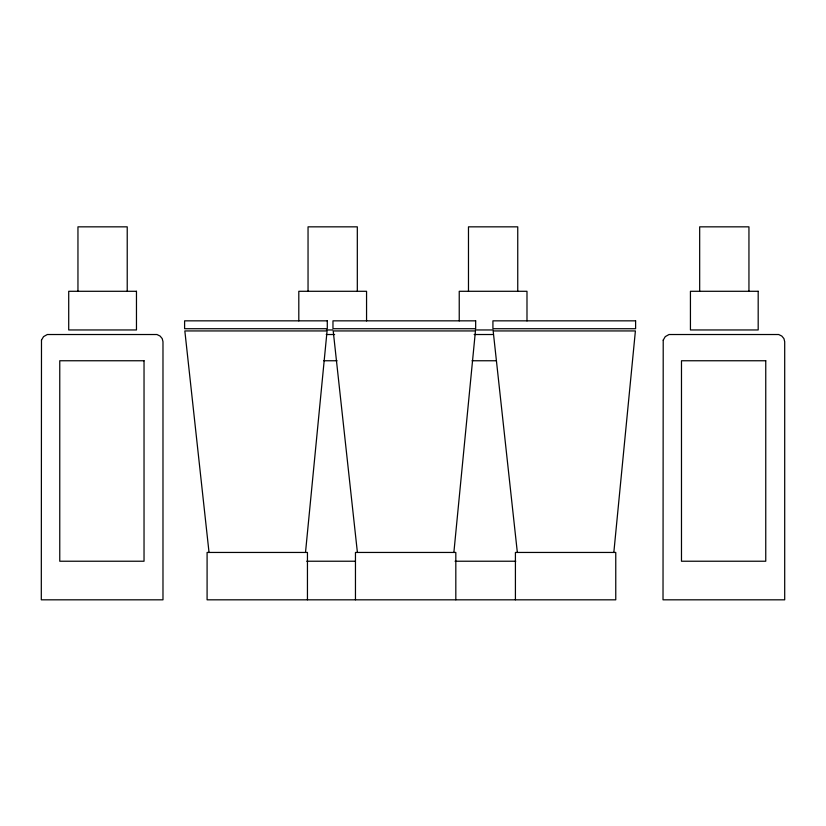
<?xml version="1.0" encoding="UTF-8"?>
<svg xmlns="http://www.w3.org/2000/svg" width="826" height="826" viewBox="0 0 826 826"><rect width="100%" height="100%" fill="white"/><g stroke="black" fill="none" stroke-linecap="round" stroke-linejoin="round"><path stroke-width="1.24" d="M305.506 552.449L327.075 330.937L184.838 330.937L209.03 552.449M453.877 552.449L475.446 330.937L333.208 330.937L357.4 552.449M613.832 552.449L635.4 330.937L493.163 330.937L517.344 552.449M326.415 329.956L332.682 329.956M475.342 329.956L493.112 329.956M326.239 334.52L334.623 334.52M474.155 334.52L492.657 334.52M323.751 360.755L337.08 360.755M472.018 360.755L496.292 360.755M306.704 561.226L355.314 561.226M455.064 561.226L515.744 561.226M748.945 291.289L748.945 226.84L699.674 226.84L699.674 291.289M526.988 320.932L526.988 291.289L459.235 291.289L459.235 320.932M517.747 291.289L517.747 226.84L468.476 226.84L468.476 291.289M515.414 599.821L515.414 552.449L615.762 552.449L615.762 599.821L207.089 599.821L207.089 552.449L307.448 552.449L307.448 599.821M455.818 599.821L455.818 552.449L355.459 552.449L355.459 599.821M366.558 320.932L366.558 291.289L298.805 291.289L298.805 320.932M357.317 291.289L357.317 226.84L308.046 226.84L308.046 291.289M127.225 291.289L127.225 226.84L77.954 226.84L77.954 291.289M41.486 340.126L41.3 599.821L162.98 599.821L162.98 341.706L162.226 338.619L160.099 336.068L156.971 334.52L47.309 334.52L43.541 336.626L41.486 340.126M663.216 340.126L663.02 599.821L784.7 599.821L784.7 341.706L783.946 338.619L781.819 336.068L778.691 334.52L669.029 334.52L665.26 336.626L663.216 340.126M136.466 291.289L68.713 291.289L68.713 329.956L136.466 329.956L136.466 291.289M758.185 291.289L690.433 291.289L690.433 329.956L758.185 329.956L758.185 291.289M327.292 320.839L184.601 320.839L184.601 328.717L327.292 328.717L327.292 320.839M475.662 320.839L332.971 320.839L332.971 328.717L475.662 328.717L475.662 320.839M635.607 320.839L492.926 320.839L492.926 328.717L635.607 328.717L635.607 320.839M144.034 360.755L59.761 360.755L59.761 561.226L144.034 561.226L144.034 360.755M765.754 360.755L681.481 360.755L681.481 561.226L765.754 561.226L765.754 360.755"/></g></svg>
